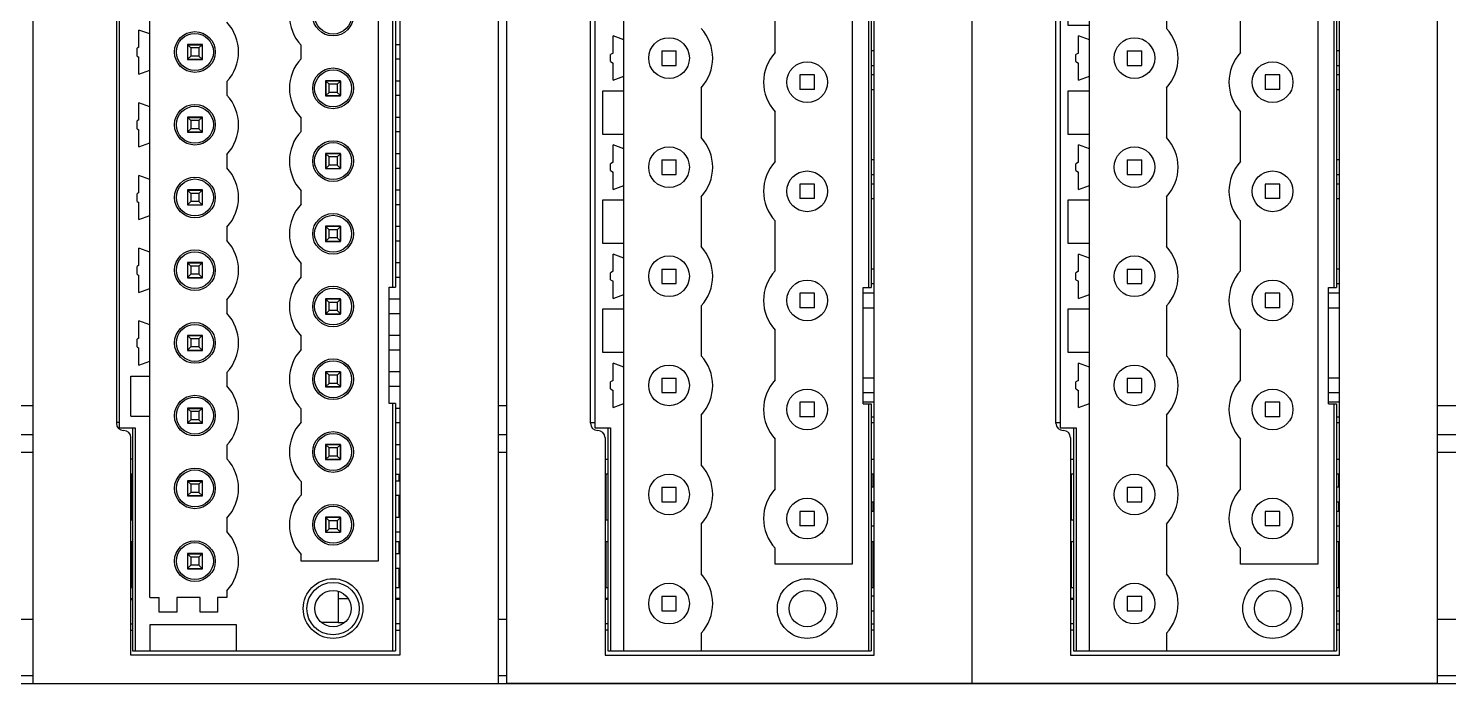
# Model space of a CAD drawing. Header units: inches. Extents: x -8 to 28.4, y -30 to 31.2.
# Drawn here: x 9.398 to 13.242, y -0.012 to 1.762 of the extents above; entities that cross this region are included whole.
import ezdxf

# ---------------------------------------------------------------- set-up
doc = ezdxf.new("R2010")
doc.units = ezdxf.units.IN
doc.header["$MEASUREMENT"] = 0
doc.set_wipeout_variables(frame=1)
doc.layers.add('PSYMS', color=7, linetype='Continuous')

# ---------------------------------------------------------------- blocks, each defined once
blk = doc.blocks.new('BMXXBP1200')
at = {"color": 7, "linetype": 'Continuous'}
for p, q in [((18.372, 0.752), (1.1949, 0.752)), ((18.678, 0.6732), (1.1161, 0.6732)), ((9.4087, 0.626), (9.7945, 0.626)), ((10.6921, 0.626), (11.078, 0.626)), ((11.9756, 0.626), (12.3614, 0.626)), ((13.2591, 0.626), (13.6449, 0.626)), ((9.8339, 0.5866), (9.8339, 0.1772)), ((10.6528, 0.1772), (10.6528, 0.5866)), ((11.1173, 0.5866), (11.1173, 0.1772)), ((11.9362, 0.1772), (11.9362, 0.5866)), ((12.4008, 0.5866), (12.4008, 0.1772)), ((13.2197, 0.1772), (13.2197, 0.5866)), ((9.8299, 0.1732), (9.3732, 0.1732)), ((11.1134, 0.1732), (10.6567, 0.1732)), ((12.3969, 0.1732), (11.9402, 0.1732)), ((13.6803, 0.1732), (13.2236, 0.1732)), ((18.722, 0.0209), (0.0394, 0.0209)), ((0.0394, 0), (9.9016, 0)), ((9.9016, 0), (18.722, 0))]:
    blk.add_line(p, q, dxfattribs=at)
for centre, radius, start, end in [((9.7945, 0.5866), 0.0394, 0, 90), ((10.6921, 0.5866), 0.0394, 90, 180), ((11.078, 0.5866), 0.0394, 0, 90), ((11.9756, 0.5866), 0.0394, 90, 180), ((12.3614, 0.5866), 0.0394, 0, 90), ((13.2591, 0.5866), 0.0394, 90, 180), ((9.8299, 0.1772), 0.00394, 270, 360), ((10.6567, 0.1772), 0.00394, 180, 270), ((11.1134, 0.1772), 0.00394, 270, 360), ((11.9402, 0.1772), 0.00394, 180, 270), ((12.3969, 0.1772), 0.00394, 270, 360), ((13.2236, 0.1772), 0.00394, 180, 270)]:
    blk.add_arc(centre, radius, start, end, dxfattribs=at)
blk = doc.blocks.new('BMXAMI0810')
blk.add_wipeout([(0, 3.937), (1.2598, 3.937), (1.2598, 0), (0, 0)])
blk.add_wipeout([(0, 3.937), (1.2598, 3.937), (1.2598, 0), (0, 0)])
blk.add_wipeout([(0, 3.937), (1.2598, 3.937), (1.2598, 0), (0, 0)])
blk.add_wipeout([(0, 3.937), (1.2598, 3.937), (1.2598, 0), (0, 0)])
at = {"color": 7, "linetype": 'Continuous'}
for p, q in [((0, 3.3199), (0, 0)), ((1.2598, 3.3199), (1.2598, 0)), ((0.9941, 3.248), (0.9941, 0.0768)), ((0.935, 3.0874), (0.935, 0.3315)), ((0.3169, 0.2331), (0.3169, 2.989)), ((0.2264, 2.3957), (0.2264, 0.7047)), ((0.2343, 2.3988), (0.2343, 0.6921)), ((0.975, 1.0728), (0.975, 2.248)), ((0.9823, 2.248), (0.9823, 1.0728)), ((0.2874, 1.7226), (0.2874, 1.7688)), ((0.3169, 1.7581), (0.2874, 1.7688)), ((0.2874, 1.7226), (0.2823, 1.7196)), ((0.2823, 1.6985), (0.2823, 1.7196)), ((0.2823, 1.6985), (0.2874, 1.6955)), ((0.2874, 1.6493), (0.2874, 1.6955)), ((0.4594, 1.7299), (0.4185, 1.7299)), ((0.4185, 1.7299), (0.4185, 1.689)), ((0.4193, 1.7291), (0.459, 1.7291)), ((0.428, 1.7205), (0.4193, 1.7291)), ((0.4193, 1.7291), (0.4193, 1.6898)), ((0.428, 1.6984), (0.4193, 1.6898)), ((0.45, 1.7205), (0.428, 1.7205)), ((0.428, 1.7205), (0.428, 1.6984)), ((0.45, 1.6984), (0.428, 1.6984)), ((0.4587, 1.7291), (0.45, 1.7205)), ((0.45, 1.7205), (0.45, 1.6984)), ((0.45, 1.6984), (0.4587, 1.6898)), ((0.4587, 1.7291), (0.4587, 1.6898)), ((0.4594, 1.689), (0.4594, 1.7299)), ((0.7264, 1.6913), (0.7264, 1.7276)), ((0.9941, 1.7291), (0.9823, 1.7291)), ((0.2874, 1.6493), (0.3169, 1.6601)), ((0.4185, 1.689), (0.4594, 1.689)), ((0.4193, 1.6898), (0.4594, 1.6898)), ((0.9941, 1.6898), (0.9823, 1.6898)), ((0.5256, 1.6291), (0.5256, 1.5929)), ((0.8335, 1.6315), (0.7925, 1.6315)), ((0.7925, 1.6315), (0.7925, 1.5906)), ((0.8335, 1.6307), (0.7933, 1.6307)), ((0.802, 1.622), (0.7933, 1.6307)), ((0.7933, 1.6307), (0.7933, 1.5913)), ((0.824, 1.622), (0.802, 1.622)), ((0.802, 1.6), (0.802, 1.622)), ((0.8327, 1.6307), (0.824, 1.622)), ((0.824, 1.622), (0.824, 1.6)), ((0.8327, 1.6307), (0.8327, 1.5913)), ((0.8335, 1.5906), (0.8335, 1.6315)), ((0.9941, 1.6307), (0.9823, 1.6307)), ((0.7925, 1.5906), (0.8335, 1.5906)), ((0.802, 1.6), (0.7933, 1.5913)), ((0.7933, 1.5913), (0.8335, 1.5913)), ((0.824, 1.6), (0.802, 1.6)), ((0.8327, 1.5913), (0.824, 1.6)), ((0.9941, 1.5913), (0.9823, 1.5913)), ((0.3169, 1.5612), (0.2874, 1.572)), ((0.2874, 1.5258), (0.2874, 1.572)), ((0.2874, 1.5258), (0.2823, 1.5227)), ((0.2823, 1.5017), (0.2823, 1.5227)), ((0.2823, 1.5017), (0.2874, 1.4986)), ((0.4594, 1.5331), (0.4185, 1.5331)), ((0.4185, 1.5331), (0.4185, 1.4921)), ((0.4193, 1.5323), (0.459, 1.5323)), ((0.428, 1.5236), (0.4193, 1.5323)), ((0.4193, 1.5323), (0.4193, 1.4929)), ((0.428, 1.5016), (0.4193, 1.4929)), ((0.45, 1.5236), (0.428, 1.5236)), ((0.428, 1.5236), (0.428, 1.5016)), ((0.45, 1.5016), (0.428, 1.5016)), ((0.4587, 1.5323), (0.45, 1.5236)), ((0.45, 1.5236), (0.45, 1.5016)), ((0.45, 1.5016), (0.4587, 1.4929)), ((0.4587, 1.5323), (0.4587, 1.4929)), ((0.4594, 1.4921), (0.4594, 1.5331)), ((0.7264, 1.4945), (0.7264, 1.5307)), ((0.9941, 1.5323), (0.9823, 1.5323)), ((0.2874, 1.4525), (0.2874, 1.4986)), ((0.2874, 1.4525), (0.3169, 1.4632)), ((0.4185, 1.4921), (0.4594, 1.4921)), ((0.4193, 1.4929), (0.4594, 1.4929)), ((0.9941, 1.4929), (0.9823, 1.4929)), ((0.5256, 1.4323), (0.5256, 1.396)), ((0.8335, 1.4346), (0.7925, 1.4346)), ((0.7925, 1.4346), (0.7925, 1.3937)), ((0.8335, 1.4339), (0.7933, 1.4339)), ((0.802, 1.4252), (0.7933, 1.4339)), ((0.7933, 1.4339), (0.7933, 1.3945)), ((0.824, 1.4252), (0.802, 1.4252)), ((0.802, 1.4031), (0.802, 1.4252)), ((0.8327, 1.4339), (0.824, 1.4252)), ((0.824, 1.4252), (0.824, 1.4031)), ((0.8327, 1.4339), (0.8327, 1.3945)), ((0.8335, 1.3937), (0.8335, 1.4346)), ((0.9941, 1.4339), (0.9823, 1.4339)), ((0.7925, 1.3937), (0.8335, 1.3937)), ((0.802, 1.4031), (0.7933, 1.3945)), ((0.7933, 1.3945), (0.8335, 1.3945)), ((0.824, 1.4031), (0.802, 1.4031)), ((0.8327, 1.3945), (0.824, 1.4031)), ((0.9941, 1.3945), (0.9823, 1.3945)), ((0.3169, 1.3644), (0.2874, 1.3751)), ((0.2874, 1.3289), (0.2874, 1.3751)), ((0.2874, 1.3289), (0.2823, 1.3259)), ((0.2823, 1.3048), (0.2823, 1.3259)), ((0.4594, 1.3362), (0.4185, 1.3362)), ((0.4185, 1.3362), (0.4185, 1.2953)), ((0.4193, 1.3354), (0.459, 1.3354)), ((0.428, 1.3268), (0.4193, 1.3354)), ((0.4193, 1.3354), (0.4193, 1.2961)), ((0.45, 1.3268), (0.428, 1.3268)), ((0.428, 1.3268), (0.428, 1.3047)), ((0.4587, 1.3354), (0.45, 1.3268)), ((0.45, 1.3268), (0.45, 1.3047)), ((0.4587, 1.3354), (0.4587, 1.2961)), ((0.4594, 1.2953), (0.4594, 1.3362)), ((0.7264, 1.2976), (0.7264, 1.3339)), ((0.9941, 1.3354), (0.9823, 1.3354)), ((0.2823, 1.3048), (0.2874, 1.3018)), ((0.2874, 1.2556), (0.2874, 1.3018)), ((0.4185, 1.2953), (0.4594, 1.2953)), ((0.428, 1.3047), (0.4193, 1.2961)), ((0.4193, 1.2961), (0.4594, 1.2961)), ((0.45, 1.3047), (0.428, 1.3047)), ((0.45, 1.3047), (0.4587, 1.2961)), ((0.9941, 1.2961), (0.9823, 1.2961)), ((0.2874, 1.2556), (0.3169, 1.2664)), ((0.5256, 1.2354), (0.5256, 1.1992)), ((0.8335, 1.2378), (0.7925, 1.2378)), ((0.7925, 1.2378), (0.7925, 1.1969)), ((0.8335, 1.237), (0.7933, 1.237)), ((0.802, 1.2283), (0.7933, 1.237)), ((0.7933, 1.237), (0.7933, 1.1976)), ((0.8327, 1.237), (0.824, 1.2283)), ((0.8327, 1.237), (0.8327, 1.1976)), ((0.8335, 1.1969), (0.8335, 1.2378)), ((0.9941, 1.237), (0.9823, 1.237)), ((0.7925, 1.1969), (0.8335, 1.1969)), ((0.802, 1.2063), (0.7933, 1.1976)), ((0.7933, 1.1976), (0.8335, 1.1976)), ((0.824, 1.2283), (0.802, 1.2283)), ((0.802, 1.2063), (0.802, 1.2283)), ((0.824, 1.2063), (0.802, 1.2063)), ((0.824, 1.2283), (0.824, 1.2063)), ((0.8327, 1.1976), (0.824, 1.2063)), ((0.9941, 1.1976), (0.9823, 1.1976)), ((0.3169, 1.1675), (0.2874, 1.1783)), ((0.2874, 1.1321), (0.2874, 1.1783)), ((0.2874, 1.1321), (0.2823, 1.129)), ((0.2823, 1.108), (0.2823, 1.129)), ((0.4594, 1.1394), (0.4185, 1.1394)), ((0.4185, 1.1394), (0.4185, 1.0984)), ((0.4193, 1.1386), (0.459, 1.1386)), ((0.428, 1.1299), (0.4193, 1.1386)), ((0.4193, 1.1386), (0.4193, 1.0992)), ((0.45, 1.1299), (0.428, 1.1299)), ((0.428, 1.1299), (0.428, 1.1079)), ((0.4587, 1.1386), (0.45, 1.1299)), ((0.45, 1.1299), (0.45, 1.1079)), ((0.4587, 1.1386), (0.4587, 1.0992)), ((0.4594, 1.0984), (0.4594, 1.1394)), ((0.7264, 1.1008), (0.7264, 1.137)), ((0.9941, 1.1386), (0.9823, 1.1386)), ((0.2823, 1.108), (0.2874, 1.1049)), ((0.2874, 1.0588), (0.2874, 1.1049)), ((0.4185, 1.0984), (0.4594, 1.0984)), ((0.428, 1.1079), (0.4193, 1.0992)), ((0.4193, 1.0992), (0.4594, 1.0992)), ((0.45, 1.1079), (0.428, 1.1079)), ((0.45, 1.1079), (0.4587, 1.0992)), ((0.9941, 1.0992), (0.9823, 1.0992)), ((0.2874, 1.0588), (0.3169, 1.0695)), ((0.5256, 1.0386), (0.5256, 1.0023)), ((0.8335, 1.0409), (0.7925, 1.0409)), ((0.7925, 1.0409), (0.7925, 1)), ((0.8335, 1.0402), (0.7933, 1.0402)), ((0.802, 1.0315), (0.7933, 1.0402)), ((0.7933, 1.0402), (0.7933, 1.0008)), ((0.8327, 1.0402), (0.824, 1.0315)), ((0.8327, 1.0402), (0.8327, 1.0008)), ((0.8335, 1), (0.8335, 1.0409)), ((0.9646, 1.0728), (0.9823, 1.0728)), ((0.9646, 0.7579), (0.9646, 1.0728)), ((0.9941, 1.0402), (0.9646, 1.0402)), ((0.7925, 1), (0.8335, 1)), ((0.802, 1.0094), (0.7933, 1.0008)), ((0.7933, 1.0008), (0.8335, 1.0008)), ((0.824, 1.0315), (0.802, 1.0315)), ((0.802, 1.0094), (0.802, 1.0315)), ((0.824, 1.0094), (0.802, 1.0094)), ((0.824, 1.0315), (0.824, 1.0094)), ((0.8327, 1.0008), (0.824, 1.0094)), ((0.9941, 1.0008), (0.9646, 1.0008)), ((0.3169, 0.9707), (0.2874, 0.9814)), ((0.2874, 0.9352), (0.2874, 0.9814)), ((0.2874, 0.9352), (0.2823, 0.9322)), ((0.2823, 0.9111), (0.2823, 0.9322)), ((0.4594, 0.9425), (0.4185, 0.9425)), ((0.4185, 0.9425), (0.4185, 0.9016)), ((0.4193, 0.9417), (0.459, 0.9417)), ((0.428, 0.9331), (0.4193, 0.9417)), ((0.4193, 0.9417), (0.4193, 0.9024)), ((0.45, 0.9331), (0.428, 0.9331)), ((0.428, 0.9331), (0.428, 0.911)), ((0.4587, 0.9417), (0.45, 0.9331)), ((0.45, 0.9331), (0.45, 0.911)), ((0.4587, 0.9417), (0.4587, 0.9024)), ((0.4594, 0.9016), (0.4594, 0.9425)), ((0.7264, 0.9039), (0.7264, 0.9402)), ((0.9941, 0.9417), (0.9646, 0.9417)), ((0.2823, 0.9111), (0.2874, 0.9081)), ((0.2874, 0.8619), (0.2874, 0.9081)), ((0.4185, 0.9016), (0.4594, 0.9016)), ((0.428, 0.911), (0.4193, 0.9024)), ((0.4193, 0.9024), (0.4594, 0.9024)), ((0.45, 0.911), (0.428, 0.911)), ((0.45, 0.911), (0.4587, 0.9024)), ((0.9941, 0.9024), (0.9646, 0.9024)), ((0.2874, 0.8619), (0.3169, 0.8726)), ((0.2657, 0.8319), (0.3169, 0.8319)), ((0.2657, 0.7236), (0.2657, 0.8319)), ((0.5256, 0.8417), (0.5256, 0.8055)), ((0.8335, 0.8441), (0.7925, 0.8441)), ((0.7925, 0.8441), (0.7925, 0.8031)), ((0.8335, 0.8433), (0.7933, 0.8433)), ((0.802, 0.8346), (0.7933, 0.8433)), ((0.7933, 0.8433), (0.7933, 0.8039)), ((0.802, 0.8126), (0.7933, 0.8039)), ((0.824, 0.8346), (0.802, 0.8346)), ((0.802, 0.8126), (0.802, 0.8346)), ((0.824, 0.8126), (0.802, 0.8126)), ((0.8327, 0.8433), (0.824, 0.8346)), ((0.824, 0.8346), (0.824, 0.8126)), ((0.8327, 0.8039), (0.824, 0.8126)), ((0.8327, 0.8433), (0.8327, 0.8039)), ((0.8335, 0.8031), (0.8335, 0.8441)), ((0.9941, 0.8433), (0.9646, 0.8433)), ((0.7925, 0.8031), (0.8335, 0.8031)), ((0.7933, 0.8039), (0.8335, 0.8039)), ((0.9941, 0.8039), (0.9646, 0.8039)), ((0.4594, 0.7457), (0.4185, 0.7457)), ((0.4185, 0.7457), (0.4185, 0.7047)), ((0.4193, 0.7449), (0.459, 0.7449)), ((0.428, 0.7362), (0.4193, 0.7449)), ((0.4193, 0.7449), (0.4193, 0.7055)), ((0.45, 0.7362), (0.428, 0.7362)), ((0.428, 0.7362), (0.428, 0.7142)), ((0.4587, 0.7449), (0.45, 0.7362)), ((0.45, 0.7362), (0.45, 0.7142)), ((0.4587, 0.7449), (0.4587, 0.7055)), ((0.4594, 0.7047), (0.4594, 0.7457)), ((0.7264, 0.7071), (0.7264, 0.7433)), ((0.9823, 0.7579), (0.9646, 0.7579)), ((0.975, 0.0882), (0.975, 0.7579)), ((0.9823, 0.7579), (0.9823, 0.0882)), ((0.9941, 0.7449), (0.9823, 0.7449)), ((0.2343, 0.7067), (0.2264, 0.7067)), ((0.2343, 0.6921), (0.277, 0.6921)), ((0.2657, 0.7236), (0.3169, 0.7236)), ((0.2697, 0.6921), (0.2697, 0.0882)), ((0.277, 0.6921), (0.277, 0.0882)), ((0.4193, 0.7067), (0.4185, 0.7067)), ((0.4185, 0.7047), (0.4594, 0.7047)), ((0.428, 0.7142), (0.4193, 0.7055)), ((0.4193, 0.7055), (0.4594, 0.7055)), ((0.45, 0.7142), (0.428, 0.7142)), ((0.45, 0.7142), (0.4587, 0.7055)), ((0.9941, 0.7055), (0.9823, 0.7055)), ((0.2657, 0.0768), (0.2657, 0.6654)), ((0.5256, 0.6449), (0.5256, 0.6086)), ((0.8335, 0.6472), (0.7925, 0.6472)), ((0.7925, 0.6472), (0.7925, 0.6063)), ((0.7925, 0.6161), (0.7933, 0.6161)), ((0.8335, 0.6465), (0.7933, 0.6465)), ((0.802, 0.6378), (0.7933, 0.6465)), ((0.7933, 0.6465), (0.7933, 0.6071)), ((0.802, 0.6157), (0.7933, 0.6071)), ((0.824, 0.6378), (0.802, 0.6378)), ((0.802, 0.6157), (0.802, 0.6378)), ((0.824, 0.6157), (0.802, 0.6157)), ((0.8327, 0.6465), (0.824, 0.6378)), ((0.824, 0.6378), (0.824, 0.6157)), ((0.8327, 0.6071), (0.824, 0.6157)), ((0.8327, 0.6465), (0.8327, 0.6071)), ((0.8335, 0.6063), (0.8335, 0.6472)), ((0.9941, 0.6465), (0.9823, 0.6465)), ((0.2697, 0.6075), (0.2657, 0.6075)), ((0.7925, 0.6083), (0.7933, 0.6083)), ((0.7925, 0.6063), (0.8335, 0.6063)), ((0.7933, 0.6071), (0.8335, 0.6071)), ((0.8268, 0.6075), (0.8268, 0.6063)), ((0.9941, 0.6071), (0.9823, 0.6071)), ((0.2697, 0.5669), (0.2657, 0.5669)), ((0.4594, 0.5488), (0.4185, 0.5488)), ((0.4185, 0.5488), (0.4185, 0.5079)), ((0.4193, 0.548), (0.459, 0.548)), ((0.428, 0.5394), (0.4193, 0.548)), ((0.4193, 0.548), (0.4193, 0.5087)), ((0.45, 0.5394), (0.428, 0.5394)), ((0.428, 0.5394), (0.428, 0.5173)), ((0.4331, 0.548), (0.4331, 0.5488)), ((0.4587, 0.548), (0.45, 0.5394)), ((0.45, 0.5394), (0.45, 0.5173)), ((0.4587, 0.548), (0.4587, 0.5087)), ((0.4594, 0.5079), (0.4594, 0.5488)), ((0.7264, 0.5465), (0.7264, 0.5102)), ((0.9823, 0.5669), (0.9941, 0.5669)), ((0.9941, 0.548), (0.9823, 0.548)), ((0.4185, 0.5079), (0.4594, 0.5079)), ((0.428, 0.5173), (0.4193, 0.5087)), ((0.4193, 0.5087), (0.4594, 0.5087)), ((0.45, 0.5173), (0.428, 0.5173)), ((0.4331, 0.5079), (0.4331, 0.5087)), ((0.45, 0.5173), (0.4587, 0.5087)), ((0.9941, 0.5087), (0.9823, 0.5087)), ((0.2657, 0.4429), (0.2697, 0.4429)), ((0.5256, 0.448), (0.5256, 0.4118)), ((0.8335, 0.4504), (0.7925, 0.4504)), ((0.7925, 0.4504), (0.7925, 0.4094)), ((0.8335, 0.4496), (0.7933, 0.4496)), ((0.802, 0.4409), (0.7933, 0.4496)), ((0.7933, 0.4496), (0.7933, 0.4102)), ((0.824, 0.4409), (0.802, 0.4409)), ((0.802, 0.4189), (0.802, 0.4409)), ((0.8327, 0.4496), (0.824, 0.4409)), ((0.824, 0.4409), (0.824, 0.4189)), ((0.8268, 0.4504), (0.8268, 0.4496)), ((0.8327, 0.4496), (0.8327, 0.4102)), ((0.8335, 0.4094), (0.8335, 0.4504)), ((0.9941, 0.4496), (0.9823, 0.4496)), ((0.7925, 0.4094), (0.8335, 0.4094)), ((0.802, 0.4189), (0.7933, 0.4102)), ((0.7933, 0.4102), (0.8335, 0.4102)), ((0.824, 0.4189), (0.802, 0.4189)), ((0.8327, 0.4102), (0.824, 0.4189)), ((0.8268, 0.4102), (0.8268, 0.4094)), ((0.9941, 0.4102), (0.9823, 0.4102)), ((0.2697, 0.3839), (0.2657, 0.3839)), ((0.4594, 0.352), (0.4185, 0.352)), ((0.4185, 0.352), (0.4185, 0.311)), ((0.4193, 0.3512), (0.459, 0.3512)), ((0.428, 0.3425), (0.4193, 0.3512)), ((0.4193, 0.3512), (0.4193, 0.3118)), ((0.4331, 0.3512), (0.4331, 0.352)), ((0.4587, 0.3512), (0.45, 0.3425)), ((0.4587, 0.3512), (0.4587, 0.3118)), ((0.4594, 0.311), (0.4594, 0.352)), ((0.7264, 0.3315), (0.7264, 0.3496)), ((0.9941, 0.3839), (0.9823, 0.3839)), ((0.9941, 0.3512), (0.9823, 0.3512)), ((0.4185, 0.311), (0.4594, 0.311)), ((0.428, 0.3205), (0.4193, 0.3118)), ((0.4193, 0.3118), (0.4594, 0.3118)), ((0.45, 0.3425), (0.428, 0.3425)), ((0.428, 0.3425), (0.428, 0.3205)), ((0.45, 0.3205), (0.428, 0.3205)), ((0.4331, 0.311), (0.4331, 0.3118)), ((0.45, 0.3425), (0.45, 0.3205)), ((0.45, 0.3205), (0.4587, 0.3118)), ((0.935, 0.3315), (0.7264, 0.3315)), ((0.9941, 0.3118), (0.9823, 0.3118)), ((0.2657, 0.2598), (0.2697, 0.2598)), ((0.3169, 0.2331), (0.3425, 0.2331)), ((0.3425, 0.1937), (0.3425, 0.2331)), ((0.4528, 0.2331), (0.3898, 0.2331)), ((0.3898, 0.2331), (0.3898, 0.1937)), ((0.4528, 0.1937), (0.4528, 0.2331)), ((0.5256, 0.2331), (0.5, 0.2331)), ((0.5, 0.2331), (0.5, 0.1937)), ((0.5256, 0.2512), (0.5256, 0.2331)), ((0.8268, 0.2503), (0.8268, 0.1651)), ((0.9823, 0.2598), (0.9941, 0.2598)), ((0.2657, 0.2303), (0.2697, 0.2303)), ((0.2657, 0.2278), (0.2697, 0.2278)), ((0.3898, 0.1937), (0.3425, 0.1937)), ((0.5, 0.1937), (0.4528, 0.1937)), ((0.8544, 0.2295), (0.8268, 0.2295)), ((0.9941, 0.2303), (0.9823, 0.2303)), ((0.9941, 0.2278), (0.9823, 0.2278)), ((0.2657, 0.1619), (0.2697, 0.1619)), ((0.5512, 0.1591), (0.3169, 0.1591)), ((0.3169, 0.1591), (0.3169, 0.0882)), ((0.5512, 0.0882), (0.5512, 0.1591)), ((0.8268, 0.1654), (0.7816, 0.1654)), ((0.8268, 0.1651), (0.844, 0.1651)), ((0.9941, 0.1619), (0.9823, 0.1619)), ((0.2657, 0.1444), (0.2697, 0.1444)), ((0.9823, 0.1444), (0.9941, 0.1444)), ((0.2697, 0.0882), (0.9823, 0.0882)), ((0.9941, 0.0768), (0.2657, 0.0768)), ((0, 0), (1.2598, 0))]:
    blk.add_line(p, q, dxfattribs=at)
at = {"color": 9, "linetype": 'Continuous'}
for p, q in [((0.2689, 0.4429), (0.2689, 0.5669)), ((0.991, 0.5669), (0.991, 0.548)), ((0.991, 0.5087), (0.991, 0.4496)), ((0.2689, 0.2598), (0.2689, 0.3839)), ((0.991, 0.3839), (0.991, 0.3512)), ((0.991, 0.3118), (0.991, 0.2598))]:
    blk.add_line(p, q, dxfattribs=at)
at = {"color": 7, "linetype": 'Continuous'}
for centre, radius in [((0.813, 1.8079), 0.0551), ((0.813, 1.8079), 0.05), ((0.439, 1.7094), 0.0551), ((0.439, 1.7094), 0.05), ((0.813, 1.611), 0.0551), ((0.813, 1.611), 0.05), ((0.439, 1.5126), 0.0551), ((0.439, 1.5126), 0.05), ((0.813, 1.4142), 0.0551), ((0.813, 1.4142), 0.05), ((0.439, 1.3157), 0.0551), ((0.439, 1.3157), 0.05), ((0.813, 1.2173), 0.0551), ((0.813, 1.2173), 0.05), ((0.439, 1.1189), 0.0551), ((0.439, 1.1189), 0.05), ((0.813, 1.0205), 0.0551), ((0.813, 1.0205), 0.05), ((0.439, 0.922), 0.0551), ((0.439, 0.922), 0.05), ((0.813, 0.8236), 0.0551), ((0.813, 0.8236), 0.05), ((0.439, 0.7252), 0.0551), ((0.439, 0.7252), 0.05), ((0.813, 0.6268), 0.0551), ((0.813, 0.6268), 0.05), ((0.439, 0.5283), 0.0551), ((0.439, 0.5283), 0.05), ((0.813, 0.4299), 0.0551), ((0.813, 0.4299), 0.05), ((0.439, 0.3315), 0.0551), ((0.439, 0.3315), 0.05), ((0.813, 0.2031), 0.0807), ((0.813, 0.2028), 0.0709), ((0.813, 0.2031), 0.0492)]:
    blk.add_circle(centre, radius, dxfattribs=at)
for centre, radius, start, end in [((0.813, 1.8079), 0.1181, 137.1666, 222.8334), ((0.439, 1.7094), 0.1181, 317.1666, 42.8334), ((0.813, 1.611), 0.1181, 137.1666, 222.8334), ((0.439, 1.5126), 0.1181, 317.1666, 42.8334), ((0.813, 1.4142), 0.1181, 137.1666, 222.8334), ((0.439, 1.3157), 0.1181, 317.1666, 42.8334), ((0.813, 1.2173), 0.1181, 137.1666, 222.8334), ((0.439, 1.1189), 0.1181, 317.1666, 42.8334), ((0.813, 1.0205), 0.1181, 137.1666, 222.8334), ((0.439, 0.922), 0.1181, 317.1666, 42.8334), ((0.813, 0.8236), 0.1181, 137.1666, 222.8334), ((0.439, 0.7252), 0.1181, 317.1666, 42.8334), ((0.2461, 0.7047), 0.0197, 180, 270), ((0.813, 0.6268), 0.1181, 137.1666, 222.8334), ((0.2461, 0.6654), 0.0197, 0, 90), ((0.439, 0.5283), 0.1181, 317.1666, 42.8334), ((0.813, 0.4299), 0.1181, 137.1666, 222.8334), ((0.439, 0.3315), 0.1181, 317.1666, 42.8334)]:
    blk.add_arc(centre, radius, start, end, dxfattribs=at)
blk = doc.blocks.new('BMXAMO0410')
blk.add_wipeout([(0, 3.937), (1.2598, 3.937), (1.2598, 0), (0, 0)])
at = {"color": 7, "linetype": 'Continuous'}
for p, q in [((0, 0), (0, 3.3199)), ((1.2598, 0), (1.2598, 3.3199)), ((0.9941, 0.0768), (0.9941, 3.248)), ((0.3169, 0.0882), (0.3169, 2.9972)), ((0.935, 2.6413), (0.935, 0.3232)), ((0.2264, 0.7047), (0.2264, 2.3957)), ((0.2382, 2.3986), (0.2382, 0.6919)), ((0.9789, 2.248), (0.9789, 1.0724)), ((0.9862, 2.248), (0.9862, 1.0724)), ((0.7264, 1.7079), (0.7264, 1.8425)), ((0.2874, 1.7065), (0.2874, 1.753)), ((0.3169, 1.7422), (0.2874, 1.753)), ((0.2874, 1.7065), (0.2803, 1.7022)), ((0.2803, 1.6837), (0.2803, 1.7022)), ((0.4193, 1.7126), (0.4587, 1.7126)), ((0.4193, 1.7126), (0.4193, 1.6732)), ((0.4587, 1.6732), (0.4587, 1.7126)), ((0.9941, 1.7126), (0.9862, 1.7126)), ((0.2803, 1.6837), (0.2874, 1.6793)), ((0.2874, 1.6329), (0.2874, 1.6793)), ((0.4193, 1.6732), (0.4587, 1.6732)), ((0.9862, 1.6732), (0.9941, 1.6732)), ((0.2874, 1.6329), (0.3169, 1.6436)), ((0.8327, 1.6472), (0.7933, 1.6472)), ((0.7933, 1.6472), (0.7933, 1.6079)), ((0.8327, 1.6079), (0.8327, 1.6472)), ((0.9941, 1.6472), (0.9862, 1.6472)), ((0.2598, 1.6043), (0.3169, 1.6043)), ((0.2598, 1.4862), (0.2598, 1.6043)), ((0.5256, 1.6126), (0.5256, 1.4779)), ((0.8327, 1.6079), (0.7933, 1.6079)), ((0.9862, 1.6079), (0.9941, 1.6079)), ((0.7264, 1.4126), (0.7264, 1.5473)), ((0.3169, 1.4862), (0.2598, 1.4862)), ((0.3169, 1.4469), (0.2874, 1.4577)), ((0.2874, 1.4112), (0.2874, 1.4577)), ((0.2874, 1.4112), (0.2803, 1.4069)), ((0.2803, 1.3884), (0.2803, 1.4069)), ((0.2803, 1.3884), (0.2874, 1.3841)), ((0.2874, 1.3376), (0.2874, 1.3841)), ((0.4193, 1.4173), (0.4587, 1.4173)), ((0.4193, 1.4173), (0.4193, 1.378)), ((0.4587, 1.378), (0.4587, 1.4173)), ((0.9941, 1.4173), (0.9862, 1.4173)), ((0.2874, 1.3376), (0.3169, 1.3483)), ((0.4193, 1.378), (0.4587, 1.378)), ((0.8327, 1.352), (0.7933, 1.352)), ((0.7933, 1.352), (0.7933, 1.3126)), ((0.8327, 1.3126), (0.8327, 1.352)), ((0.9862, 1.378), (0.9941, 1.378)), ((0.9941, 1.352), (0.9862, 1.352)), ((0.2598, 1.3091), (0.3169, 1.3091)), ((0.2598, 1.1909), (0.2598, 1.3091)), ((0.5256, 1.3173), (0.5256, 1.1827)), ((0.8327, 1.3126), (0.7933, 1.3126)), ((0.9862, 1.3126), (0.9941, 1.3126)), ((0.7264, 1.1173), (0.7264, 1.252)), ((0.3169, 1.1909), (0.2598, 1.1909)), ((0.3169, 1.1517), (0.2874, 1.1624)), ((0.2874, 1.1159), (0.2874, 1.1624)), ((0.2874, 1.1159), (0.2803, 1.1116)), ((0.4193, 1.122), (0.4587, 1.122)), ((0.4193, 1.122), (0.4193, 1.0827)), ((0.4587, 1.0827), (0.4587, 1.122)), ((0.9941, 1.122), (0.9862, 1.122)), ((0.2803, 1.0931), (0.2803, 1.1116)), ((0.2803, 1.0931), (0.2874, 1.0888)), ((0.2874, 1.0423), (0.2874, 1.0888)), ((0.4193, 1.0827), (0.4587, 1.0827)), ((0.9862, 1.0827), (0.9941, 1.0827)), ((0.2874, 1.0423), (0.3169, 1.0531)), ((0.8327, 1.0567), (0.7933, 1.0567)), ((0.7933, 1.0567), (0.7933, 1.0173)), ((0.8327, 1.0173), (0.8327, 1.0567)), ((0.9646, 1.0724), (0.9862, 1.0724)), ((0.9646, 0.7575), (0.9646, 1.0724)), ((0.9941, 1.0567), (0.9646, 1.0567)), ((0.2598, 1.0138), (0.3169, 1.0138)), ((0.2598, 0.8957), (0.2598, 1.0138)), ((0.5256, 1.0221), (0.5256, 0.8874)), ((0.8327, 1.0173), (0.7933, 1.0173)), ((0.9646, 1.0173), (0.9941, 1.0173)), ((0.7264, 0.822), (0.7264, 0.9567)), ((0.3169, 0.8957), (0.2598, 0.8957)), ((0.3169, 0.8564), (0.2874, 0.8671)), ((0.2874, 0.8207), (0.2874, 0.8671)), ((0.2874, 0.8207), (0.2803, 0.8163)), ((0.2803, 0.7978), (0.2803, 0.8163)), ((0.4193, 0.8268), (0.4587, 0.8268)), ((0.4193, 0.8268), (0.4193, 0.7874)), ((0.4587, 0.7874), (0.4587, 0.8268)), ((0.9941, 0.8268), (0.9646, 0.8268)), ((0.2803, 0.7978), (0.2874, 0.7935)), ((0.2874, 0.747), (0.2874, 0.7935)), ((0.4193, 0.7874), (0.4587, 0.7874)), ((0.9646, 0.7874), (0.9941, 0.7874)), ((0.2874, 0.747), (0.3169, 0.7578)), ((0.8327, 0.7614), (0.7933, 0.7614)), ((0.7933, 0.7614), (0.7933, 0.722)), ((0.8327, 0.722), (0.8327, 0.7614)), ((0.9941, 0.7614), (0.9646, 0.7614)), ((0.9646, 0.7575), (0.9862, 0.7575)), ((0.9789, 0.7575), (0.9789, 0.0882)), ((0.9862, 0.7575), (0.9862, 0.0882)), ((0.2264, 0.7067), (0.2382, 0.7067)), ((0.5256, 0.7268), (0.5256, 0.5921)), ((0.8327, 0.722), (0.7933, 0.722)), ((0.9862, 0.722), (0.9941, 0.722)), ((0.9862, 0.7067), (0.9941, 0.7067)), ((0.2382, 0.6919), (0.2809, 0.6919)), ((0.2657, 0.6654), (0.2657, 0.0768)), ((0.2736, 0.6919), (0.2736, 0.0882)), ((0.2809, 0.6919), (0.2809, 0.0882)), ((0.7264, 0.5268), (0.7264, 0.6614)), ((0.2657, 0.6075), (0.2736, 0.6075)), ((0.9862, 0.6075), (0.9941, 0.6075)), ((0.2736, 0.5669), (0.2657, 0.5669)), ((0.9941, 0.5669), (0.9862, 0.5669)), ((0.4193, 0.5315), (0.4587, 0.5315)), ((0.4193, 0.5315), (0.4193, 0.4921)), ((0.4587, 0.4921), (0.4587, 0.5315)), ((0.9941, 0.5315), (0.9862, 0.5315)), ((0.4193, 0.4921), (0.4587, 0.4921)), ((0.8327, 0.4661), (0.7933, 0.4661)), ((0.7933, 0.4661), (0.7933, 0.4268)), ((0.8327, 0.4268), (0.8327, 0.4661)), ((0.9862, 0.4921), (0.9941, 0.4921)), ((0.9941, 0.4661), (0.9862, 0.4661)), ((0.2657, 0.4429), (0.2736, 0.4429)), ((0.5256, 0.4315), (0.5256, 0.2968)), ((0.8327, 0.4268), (0.7933, 0.4268)), ((0.9862, 0.4268), (0.9941, 0.4268)), ((0.2736, 0.3839), (0.2657, 0.3839)), ((0.7264, 0.3232), (0.7264, 0.3662)), ((0.9941, 0.3839), (0.9862, 0.3839)), ((0.935, 0.3232), (0.7264, 0.3232)), ((0.2657, 0.2598), (0.2736, 0.2598)), ((0.4193, 0.2362), (0.4587, 0.2362)), ((0.4193, 0.2362), (0.4193, 0.1969)), ((0.4587, 0.1969), (0.4587, 0.2362)), ((0.9862, 0.2598), (0.9941, 0.2598)), ((0.9941, 0.2362), (0.9862, 0.2362)), ((0.2736, 0.2303), (0.2657, 0.2303)), ((0.2736, 0.2278), (0.2657, 0.2278)), ((0.4193, 0.1969), (0.4587, 0.1969)), ((0.9862, 0.1969), (0.9941, 0.1969)), ((0.2736, 0.1619), (0.2657, 0.1619)), ((0.9862, 0.1619), (0.9941, 0.1619)), ((0.2736, 0.1444), (0.2657, 0.1444)), ((0.5256, 0.1362), (0.5256, 0.0882)), ((0.9941, 0.1444), (0.9862, 0.1444)), ((0.2736, 0.0882), (0.9862, 0.0882)), ((0.2657, 0.0768), (0.9941, 0.0768)), ((1.2598, 0), (0, 0))]:
    blk.add_line(p, q, dxfattribs=at)
at = {"color": 9, "linetype": 'Continuous'}
for p, q in [((0.2689, 0.4429), (0.2689, 0.5669)), ((0.991, 0.5669), (0.991, 0.5315)), ((0.991, 0.4921), (0.991, 0.4661)), ((0.2689, 0.2598), (0.2689, 0.3839)), ((0.991, 0.3839), (0.991, 0.2598))]:
    blk.add_line(p, q, dxfattribs=at)
at = {"color": 7, "linetype": 'Continuous'}
for centre, radius in [((0.439, 1.6929), 0.0551), ((0.813, 1.6276), 0.0551), ((0.439, 1.3976), 0.0551), ((0.813, 1.3323), 0.0551), ((0.439, 1.1024), 0.0551), ((0.813, 1.037), 0.0551), ((0.439, 0.8071), 0.0551), ((0.813, 0.7417), 0.0551), ((0.439, 0.5118), 0.0551), ((0.813, 0.4465), 0.0551), ((0.439, 0.2165), 0.0551), ((0.813, 0.2031), 0.0807), ((0.813, 0.2031), 0.0492)]:
    blk.add_circle(centre, radius, dxfattribs=at)
for centre, radius, start, end in [((0.439, 1.6929), 0.1181, 317.1666, 42.8334), ((0.813, 1.6276), 0.1181, 137.1666, 222.8334), ((0.439, 1.3976), 0.1181, 317.1666, 42.8334), ((0.813, 1.3323), 0.1181, 137.1666, 222.8334), ((0.439, 1.1024), 0.1181, 317.1666, 42.8334), ((0.813, 1.037), 0.1181, 137.1666, 222.8334), ((0.439, 0.8071), 0.1181, 317.1666, 42.8334), ((0.813, 0.7417), 0.1181, 137.1666, 222.8334), ((0.2461, 0.7047), 0.0197, 180, 270), ((0.2461, 0.6654), 0.0197, 0, 90), ((0.439, 0.5118), 0.1181, 317.1666, 42.8334), ((0.813, 0.4465), 0.1181, 137.1666, 222.8334), ((0.439, 0.2165), 0.1181, 317.1666, 42.8334)]:
    blk.add_arc(centre, radius, start, end, dxfattribs=at)
blk = doc.blocks.new('BMXDAI1604')
at = {"color": 7, "linetype": 'Continuous'}
for p, q in [((0.4724, 4.0787), (0.5512, 4.0787)), ((0.5512, 4.0787), (0.5512, 4.0638)), ((0.7087, 4.0638), (0.7087, 4.0787)), ((0.7087, 4.0787), (0.7874, 4.0787)), ((0.5512, 4.0638), (0.5646, 4.02)), ((0.6953, 4.02), (0.7087, 4.0638))]:
    blk.add_line(p, q, dxfattribs=at)
blk.add_wipeout([(0, 3.937), (1.2598, 3.937), (1.2598, 0), (0, 0)])
for p, q in [((0.4724, 4.0787), (0.227, 3.937)), ((0.4712, 3.937), (0.4724, 4.0787)), ((0.7874, 4.0787), (0.7886, 3.937)), ((1.0329, 3.937), (0.7874, 4.0787)), ((0.6063, 3.937), (0.6063, 4.0335)), ((0.6535, 4.0335), (0.6535, 3.937)), ((0, 3.937), (0, 3.3204)), ((0.5925, 3.937), (0, 3.937)), ((0.0118, 3.9252), (0.0118, 3.3261)), ((0.0118, 3.9252), (0.5748, 3.9252)), ((0.5748, 3.8209), (0.5748, 3.9252)), ((0.5925, 3.8692), (0.5925, 3.937)), ((0.5931, 3.937), (0.594, 3.8361)), ((1.2598, 3.937), (0.5931, 3.937)), ((1.2598, 3.3204), (1.2598, 3.937)), ((0, 3.8692), (0.0118, 3.8692)), ((0.5748, 3.8783), (0.5925, 3.8783)), ((0.5927, 3.8527), (0.5925, 3.8692)), ((0.5927, 3.8527), (0.5927, 3.8348)), ((0, 3.815), (0.0118, 3.815)), ((0.0118, 3.8209), (1.248, 3.8209)), ((0.5748, 3.8374), (0.5927, 3.8374)), ((0.594, 3.8361), (0.5927, 3.8348)), ((0.5927, 3.8348), (1.2185, 3.8348)), ((0.594, 3.8361), (1.2598, 3.8361)), ((1.1685, 3.8348), (1.1685, 3.8209)), ((1.187, 3.8348), (1.187, 3.8209)), ((1.2185, 3.8349), (1.2185, 3.8209)), ((1.2185, 3.8349), (1.2598, 3.8349)), ((1.248, 3.3261), (1.248, 3.8209)), ((1.248, 3.815), (1.2598, 3.815)), ((0, 0), (0, 3.3199)), ((0.0413, 3.3172), (0.0413, 3.3242)), ((0.0728, 3.3153), (0.0728, 3.3222)), ((0.0864, 3.3144), (0.0864, 3.3213)), ((0.1134, 3.3138), (0.1134, 3.3195)), ((0.2021, 3.3138), (0.1134, 3.3138)), ((0.3661, 3.2998), (0.3661, 3.3067)), ((0.3666, 3.2993), (0.3666, 3.3067)), ((0.8932, 3.3067), (0.8932, 3.2993)), ((0.8937, 3.3067), (0.8937, 3.2998)), ((0.9646, 3.3023), (0.9646, 3.309)), ((1.1651, 3.3138), (1.0577, 3.3138)), ((1.1685, 3.321), (1.1685, 3.314)), ((1.1735, 3.3144), (1.1735, 3.3213)), ((1.187, 3.3153), (1.187, 3.3222)), ((1.2185, 3.3242), (1.2185, 3.3178)), ((1.2598, 0), (1.2598, 3.3199)), ((0.2261, 3.3056), (0.226, 3.3058)), ((0.2361, 3.3051), (0.3661, 3.3051)), ((0.2972, 3.3023), (0.2972, 3.3051)), ((0.3055, 3.3021), (0.3054, 3.3019)), ((0.3661, 3.2998), (0.3666, 3.2993)), ((0.405, 3.3054), (0.405, 3.2981)), ((0.4055, 3.2985), (0.405, 3.2981)), ((0.4055, 3.3054), (0.4055, 3.2985)), ((0.6693, 3.2956), (0.6693, 3.3022)), ((0.748, 3.2965), (0.748, 3.3022)), ((0.8543, 3.2985), (0.8543, 3.3054)), ((0.8543, 3.2985), (0.8548, 3.2981)), ((0.8548, 3.2981), (0.8548, 3.3054)), ((0.8937, 3.2998), (0.8932, 3.2993)), ((0.9545, 3.3019), (0.9543, 3.3021)), ((0.9646, 3.3051), (1.0201, 3.3051)), ((0.9685, 3.3051), (0.9685, 3.3025)), ((1.0142, 3.3048), (1.014, 3.3046)), ((0.2657, 3.248), (0.2657, 2.435)), ((0.9941, 3.248), (0.2657, 3.248)), ((0.2736, 3.2323), (0.2736, 2.3986)), ((0.2736, 3.2323), (0.9862, 3.2323)), ((0.2809, 3.2323), (0.2809, 2.3986)), ((0.2972, 3.2323), (0.2972, 3.248)), ((0.6693, 3.2323), (0.6693, 3.248)), ((0.7264, 3.1842), (0.7264, 3.2323)), ((0.748, 3.2323), (0.748, 3.248)), ((0.935, 3.2323), (0.935, 2.6807)), ((0.9646, 3.2323), (0.9646, 3.248)), ((0.9685, 3.248), (0.9685, 3.2323)), ((0.9789, 3.2323), (0.9789, 2.563)), ((0.9862, 3.2323), (0.9862, 2.563)), ((0.9941, 0.0768), (0.9941, 3.248)), ((0.7933, 3.1236), (0.7933, 3.0843)), ((0.8327, 3.1236), (0.7933, 3.1236)), ((0.8327, 3.0843), (0.8327, 3.1236)), ((0.9941, 3.1236), (0.9862, 3.1236)), ((0.8327, 3.0843), (0.7933, 3.0843)), ((0.9862, 3.0843), (0.9941, 3.0843)), ((0.9941, 3.0665), (0.9862, 3.0665)), ((0.9941, 3.0469), (0.9862, 3.0469)), ((0.7264, 2.889), (0.7264, 3.0236)), ((0.3169, 0.0882), (0.3169, 2.9972)), ((0.3169, 2.9972), (0.5256, 2.9972)), ((0.5256, 2.9972), (0.5256, 2.9543)), ((0.4193, 2.8937), (0.4193, 2.8543)), ((0.4193, 2.8937), (0.4587, 2.8937)), ((0.4587, 2.8543), (0.4587, 2.8937)), ((0.9941, 2.8937), (0.9862, 2.8937)), ((0.4193, 2.8543), (0.4587, 2.8543)), ((0.9862, 2.8543), (0.9941, 2.8543)), ((0.7933, 2.8283), (0.7933, 2.789)), ((0.8327, 2.8283), (0.7933, 2.8283)), ((0.8327, 2.789), (0.8327, 2.8283)), ((0.9941, 2.8283), (0.9862, 2.8283)), ((0.5256, 2.7937), (0.5256, 2.659)), ((0.8327, 2.789), (0.7933, 2.789)), ((0.9862, 2.789), (0.9941, 2.789)), ((0.7264, 2.6807), (0.7264, 2.7284)), ((0.7264, 2.6807), (0.935, 2.6807)), ((0.2736, 2.6398), (0.2657, 2.6398)), ((0.7264, 2.5937), (0.7264, 2.6413)), ((0.935, 2.6413), (0.7264, 2.6413)), ((0.935, 2.6413), (0.935, 0.3232)), ((0.4193, 2.5984), (0.4193, 2.5591)), ((0.4193, 2.5984), (0.4587, 2.5984)), ((0.4587, 2.5591), (0.4587, 2.5984)), ((0.9941, 2.5984), (0.9862, 2.5984)), ((0.2657, 2.5531), (0.2736, 2.5531)), ((0.4193, 2.5591), (0.4587, 2.5591)), ((0.9646, 2.248), (0.9646, 2.563)), ((0.9646, 2.563), (0.9862, 2.563)), ((0.9646, 2.5591), (0.9941, 2.5591)), ((0.9685, 2.5591), (0.9685, 2.5331)), ((0.7933, 2.5331), (0.7933, 2.4937)), ((0.8327, 2.5331), (0.7933, 2.5331)), ((0.8327, 2.4937), (0.8327, 2.5331)), ((0.9941, 2.5331), (0.9646, 2.5331)), ((0.5256, 2.4984), (0.5256, 2.3638)), ((0.8327, 2.4937), (0.7933, 2.4937)), ((0.9646, 2.4937), (0.9941, 2.4937)), ((0.9685, 2.4937), (0.9685, 2.3031)), ((0.7264, 2.2984), (0.7264, 2.4331)), ((0.2264, 0.7047), (0.2264, 2.3957)), ((0.2281, 2.4035), (0.2461, 2.4035)), ((0.2382, 2.3986), (0.2382, 0.6919)), ((0.2382, 2.3986), (0.2809, 2.3986)), ((0.2461, 2.4035), (0.2461, 2.4154)), ((0.9941, 2.4035), (0.9685, 2.4035)), ((0.2874, 2.297), (0.2874, 2.3435)), ((0.3169, 2.3328), (0.2874, 2.3435)), ((0.9685, 2.3169), (0.9941, 2.3169)), ((0.2874, 2.297), (0.2803, 2.2927)), ((0.2803, 2.2742), (0.2803, 2.2927)), ((0.2803, 2.2742), (0.2874, 2.2699)), ((0.2874, 2.2234), (0.2874, 2.2699)), ((0.4193, 2.3031), (0.4193, 2.2638)), ((0.4193, 2.3031), (0.4587, 2.3031)), ((0.4587, 2.2638), (0.4587, 2.3031)), ((0.9941, 2.3031), (0.9646, 2.3031)), ((0.2874, 2.2234), (0.3169, 2.2342)), ((0.4193, 2.2638), (0.4587, 2.2638)), ((0.7933, 2.2378), (0.7933, 2.1984)), ((0.8327, 2.2378), (0.7933, 2.2378)), ((0.8327, 2.1984), (0.8327, 2.2378)), ((0.9646, 2.2638), (0.9941, 2.2638)), ((0.9646, 2.248), (0.9862, 2.248)), ((0.9685, 2.2638), (0.9685, 2.248)), ((0.9789, 2.248), (0.9789, 1.0724)), ((0.9862, 2.248), (0.9862, 1.0724)), ((0.9941, 2.2378), (0.9862, 2.2378)), ((0.2598, 2.0768), (0.2598, 2.1949)), ((0.2598, 2.1949), (0.3169, 2.1949)), ((0.5256, 2.2032), (0.5256, 2.0685)), ((0.8327, 2.1984), (0.7933, 2.1984)), ((0.9862, 2.1984), (0.9941, 2.1984)), ((0.9941, 2.1969), (0.9862, 2.1969)), ((0.9941, 2.1665), (0.9862, 2.1665)), ((0.7264, 2.0031), (0.7264, 2.1378)), ((0.9941, 2.1469), (0.9862, 2.1469)), ((0.3169, 2.0768), (0.2598, 2.0768)), ((0.2874, 2.0018), (0.2874, 2.0482)), ((0.3169, 2.0375), (0.2874, 2.0482)), ((0.2874, 2.0018), (0.2803, 1.9974)), ((0.4193, 2.0079), (0.4193, 1.9685)), ((0.4193, 2.0079), (0.4587, 2.0079)), ((0.4587, 1.9685), (0.4587, 2.0079)), ((0.9941, 2.0079), (0.9862, 2.0079)), ((0.2803, 1.9789), (0.2803, 1.9974)), ((0.2803, 1.9789), (0.2874, 1.9746)), ((0.2874, 1.9281), (0.2874, 1.9746)), ((0.4193, 1.9685), (0.4587, 1.9685)), ((0.9862, 1.9685), (0.9941, 1.9685)), ((0.2874, 1.9281), (0.3169, 1.9389)), ((0.8327, 1.9425), (0.7933, 1.9425)), ((0.7933, 1.9425), (0.7933, 1.9031)), ((0.8327, 1.9031), (0.8327, 1.9425)), ((0.9941, 1.9425), (0.9862, 1.9425)), ((0.2264, 1.8974), (0.2382, 1.8974)), ((0.2598, 1.7815), (0.2598, 1.8996)), ((0.2598, 1.8996), (0.3169, 1.8996)), ((0.5256, 1.9079), (0.5256, 1.7732)), ((0.8327, 1.9031), (0.7933, 1.9031)), ((0.9862, 1.9031), (0.9941, 1.9031)), ((0.9862, 1.8974), (0.9941, 1.8974)), ((0.7264, 1.7079), (0.7264, 1.8425)), ((0.2264, 1.7992), (0.2382, 1.7992)), ((0.3169, 1.7815), (0.2598, 1.7815)), ((0.9862, 1.7992), (0.9941, 1.7992)), ((0.2874, 1.7065), (0.2874, 1.753)), ((0.3169, 1.7422), (0.2874, 1.753)), ((0.2874, 1.7065), (0.2803, 1.7022)), ((0.2803, 1.6837), (0.2803, 1.7022)), ((0.4193, 1.7126), (0.4587, 1.7126)), ((0.4193, 1.7126), (0.4193, 1.6732)), ((0.4587, 1.6732), (0.4587, 1.7126)), ((0.9941, 1.7126), (0.9862, 1.7126)), ((0.2803, 1.6837), (0.2874, 1.6793)), ((0.2874, 1.6329), (0.2874, 1.6793)), ((0.4193, 1.6732), (0.4587, 1.6732)), ((0.9862, 1.6732), (0.9941, 1.6732)), ((0.2874, 1.6329), (0.3169, 1.6436)), ((0.8327, 1.6472), (0.7933, 1.6472)), ((0.7933, 1.6472), (0.7933, 1.6079)), ((0.8327, 1.6079), (0.8327, 1.6472)), ((0.9941, 1.6472), (0.9862, 1.6472)), ((0.2598, 1.6043), (0.3169, 1.6043)), ((0.2598, 1.4862), (0.2598, 1.6043)), ((0.5256, 1.6126), (0.5256, 1.4779)), ((0.8327, 1.6079), (0.7933, 1.6079)), ((0.9862, 1.6079), (0.9941, 1.6079)), ((0.7264, 1.4126), (0.7264, 1.5473)), ((0.3169, 1.4862), (0.2598, 1.4862)), ((0.3169, 1.4469), (0.2874, 1.4577)), ((0.2874, 1.4112), (0.2874, 1.4577)), ((0.2874, 1.4112), (0.2803, 1.4069)), ((0.2803, 1.3884), (0.2803, 1.4069)), ((0.2803, 1.3884), (0.2874, 1.3841)), ((0.2874, 1.3376), (0.2874, 1.3841)), ((0.4193, 1.4173), (0.4587, 1.4173)), ((0.4193, 1.4173), (0.4193, 1.378)), ((0.4587, 1.378), (0.4587, 1.4173)), ((0.9941, 1.4173), (0.9862, 1.4173)), ((0.2874, 1.3376), (0.3169, 1.3483)), ((0.4193, 1.378), (0.4587, 1.378)), ((0.8327, 1.352), (0.7933, 1.352)), ((0.7933, 1.352), (0.7933, 1.3126)), ((0.8327, 1.3126), (0.8327, 1.352)), ((0.9862, 1.378), (0.9941, 1.378)), ((0.9941, 1.352), (0.9862, 1.352)), ((0.2598, 1.3091), (0.3169, 1.3091)), ((0.2598, 1.1909), (0.2598, 1.3091)), ((0.5256, 1.3173), (0.5256, 1.1827)), ((0.8327, 1.3126), (0.7933, 1.3126)), ((0.9862, 1.3126), (0.9941, 1.3126)), ((0.7264, 1.1173), (0.7264, 1.252)), ((0.3169, 1.1909), (0.2598, 1.1909)), ((0.3169, 1.1517), (0.2874, 1.1624)), ((0.2874, 1.1159), (0.2874, 1.1624)), ((0.2874, 1.1159), (0.2803, 1.1116)), ((0.4193, 1.122), (0.4587, 1.122)), ((0.4193, 1.122), (0.4193, 1.0827)), ((0.4587, 1.0827), (0.4587, 1.122)), ((0.9941, 1.122), (0.9862, 1.122)), ((0.2803, 1.0931), (0.2803, 1.1116)), ((0.2803, 1.0931), (0.2874, 1.0888)), ((0.2874, 1.0423), (0.2874, 1.0888)), ((0.4193, 1.0827), (0.4587, 1.0827)), ((0.9862, 1.0827), (0.9941, 1.0827)), ((0.2874, 1.0423), (0.3169, 1.0531)), ((0.8327, 1.0567), (0.7933, 1.0567)), ((0.7933, 1.0567), (0.7933, 1.0173)), ((0.8327, 1.0173), (0.8327, 1.0567)), ((0.9646, 1.0724), (0.9862, 1.0724)), ((0.9646, 0.7575), (0.9646, 1.0724)), ((0.9941, 1.0567), (0.9646, 1.0567)), ((0.2598, 1.0138), (0.3169, 1.0138)), ((0.2598, 0.8957), (0.2598, 1.0138)), ((0.5256, 1.0221), (0.5256, 0.8874)), ((0.8327, 1.0173), (0.7933, 1.0173)), ((0.9646, 1.0173), (0.9941, 1.0173)), ((0.7264, 0.822), (0.7264, 0.9567)), ((0.3169, 0.8957), (0.2598, 0.8957)), ((0.3169, 0.8564), (0.2874, 0.8671)), ((0.2874, 0.8207), (0.2874, 0.8671)), ((0.2874, 0.8207), (0.2803, 0.8163)), ((0.2803, 0.7978), (0.2803, 0.8163)), ((0.4193, 0.8268), (0.4587, 0.8268)), ((0.4193, 0.8268), (0.4193, 0.7874)), ((0.4587, 0.7874), (0.4587, 0.8268)), ((0.9941, 0.8268), (0.9646, 0.8268)), ((0.2803, 0.7978), (0.2874, 0.7935)), ((0.2874, 0.747), (0.2874, 0.7935)), ((0.4193, 0.7874), (0.4587, 0.7874)), ((0.9646, 0.7874), (0.9941, 0.7874)), ((0.2874, 0.747), (0.3169, 0.7578)), ((0.8327, 0.7614), (0.7933, 0.7614)), ((0.7933, 0.7614), (0.7933, 0.722)), ((0.8327, 0.722), (0.8327, 0.7614)), ((0.9941, 0.7614), (0.9646, 0.7614)), ((0.9646, 0.7575), (0.9862, 0.7575)), ((0.9789, 0.7575), (0.9789, 0.0882)), ((0.9862, 0.7575), (0.9862, 0.0882)), ((0.2264, 0.7067), (0.2382, 0.7067)), ((0.5256, 0.7268), (0.5256, 0.5921)), ((0.8327, 0.722), (0.7933, 0.722)), ((0.9862, 0.722), (0.9941, 0.722)), ((0.9862, 0.7067), (0.9941, 0.7067)), ((0.2382, 0.6919), (0.2809, 0.6919)), ((0.2657, 0.6654), (0.2657, 0.0768)), ((0.2736, 0.6919), (0.2736, 0.0882)), ((0.2809, 0.6919), (0.2809, 0.0882)), ((0.7264, 0.5268), (0.7264, 0.6614)), ((0.2657, 0.6075), (0.2736, 0.6075)), ((0.9862, 0.6075), (0.9941, 0.6075)), ((0.2736, 0.5669), (0.2657, 0.5669)), ((0.9941, 0.5669), (0.9862, 0.5669)), ((0.4193, 0.5315), (0.4587, 0.5315)), ((0.4193, 0.5315), (0.4193, 0.4921)), ((0.4587, 0.4921), (0.4587, 0.5315)), ((0.9941, 0.5315), (0.9862, 0.5315)), ((0.4193, 0.4921), (0.4587, 0.4921)), ((0.8327, 0.4661), (0.7933, 0.4661)), ((0.7933, 0.4661), (0.7933, 0.4268)), ((0.8327, 0.4268), (0.8327, 0.4661)), ((0.9862, 0.4921), (0.9941, 0.4921)), ((0.9941, 0.4661), (0.9862, 0.4661)), ((0.2657, 0.4429), (0.2736, 0.4429)), ((0.5256, 0.4315), (0.5256, 0.2968)), ((0.8327, 0.4268), (0.7933, 0.4268)), ((0.9862, 0.4268), (0.9941, 0.4268)), ((0.2736, 0.3839), (0.2657, 0.3839)), ((0.7264, 0.3232), (0.7264, 0.3662)), ((0.9941, 0.3839), (0.9862, 0.3839)), ((0.935, 0.3232), (0.7264, 0.3232)), ((0.2657, 0.2598), (0.2736, 0.2598)), ((0.4193, 0.2362), (0.4587, 0.2362)), ((0.4193, 0.2362), (0.4193, 0.1969)), ((0.4587, 0.1969), (0.4587, 0.2362)), ((0.9862, 0.2598), (0.9941, 0.2598)), ((0.9941, 0.2362), (0.9862, 0.2362)), ((0.2736, 0.2303), (0.2657, 0.2303)), ((0.2736, 0.2278), (0.2657, 0.2278)), ((0.4193, 0.1969), (0.4587, 0.1969)), ((0.9862, 0.1969), (0.9941, 0.1969)), ((0.2736, 0.1619), (0.2657, 0.1619)), ((0.9862, 0.1619), (0.9941, 0.1619)), ((0.2736, 0.1444), (0.2657, 0.1444)), ((0.5256, 0.1362), (0.5256, 0.0882)), ((0.9941, 0.1444), (0.9862, 0.1444)), ((0.2736, 0.0882), (0.9862, 0.0882)), ((0.2657, 0.0768), (0.9941, 0.0768)), ((1.2598, 0), (0, 0))]:
    blk.add_line(p, q, dxfattribs=at)
at = {"color": 9, "linetype": 'Continuous'}
for p, q in [((0.2689, 0.4429), (0.2689, 0.5669)), ((0.991, 0.5669), (0.991, 0.5315)), ((0.991, 0.4921), (0.991, 0.4661)), ((0.2689, 0.2598), (0.2689, 0.3839)), ((0.991, 0.3839), (0.991, 0.2598))]:
    blk.add_line(p, q, dxfattribs=at)
at = {"color": 7, "linetype": 'Continuous'}
for centre, radius in [((0.439, 3.1173), 0.0807), ((0.439, 3.1173), 0.0492), ((0.813, 3.1039), 0.0551), ((0.439, 2.874), 0.0551), ((0.813, 2.8087), 0.0551), ((0.439, 2.5787), 0.0551), ((0.813, 2.5134), 0.0551), ((0.439, 2.2835), 0.0551), ((0.813, 2.2181), 0.0551), ((0.439, 1.9882), 0.0551), ((0.813, 1.9228), 0.0551), ((0.439, 1.6929), 0.0551), ((0.813, 1.6276), 0.0551), ((0.439, 1.3976), 0.0551), ((0.813, 1.3323), 0.0551), ((0.439, 1.1024), 0.0551), ((0.813, 1.037), 0.0551), ((0.439, 0.8071), 0.0551), ((0.813, 0.7417), 0.0551), ((0.439, 0.5118), 0.0551), ((0.813, 0.4465), 0.0551), ((0.439, 0.2165), 0.0551), ((0.813, 0.2031), 0.0807), ((0.813, 0.2031), 0.0492)]:
    blk.add_circle(centre, radius, dxfattribs=at)
for centre, radius, start, end in [((0.6299, 3.8878), 0.1476, 19.507, 160.493), ((0.6299, 11.0512), 7.7564, 265.34172, 265.64793), ((0.6299, 11.0512), 7.7569, 265.34198, 274.65802), ((0.6299, 10.9783), 7.6772, 265.38196, 274.61804), ((0.6299, 11.0512), 7.7559, 265.6478, 267.01497), ((0.6299, 11.0512), 7.7559, 272.8394, 274.3522), ((0.6299, 11.0512), 7.7564, 274.35207, 274.65806), ((0.9788, 7.2449), 3.9345, 273.4932, 274.096), ((0.6299, 11.0512), 7.7561, 267.01581, 267.60169), ((0.6299, 11.0512), 7.7559, 267.6024, 268.05099), ((0.6299, 11.0511), 7.7563, 268.05451, 268.33863), ((0.6299, 11.0512), 7.7559, 268.34197, 271.65803), ((0.6299, 11.0511), 7.7563, 271.66137, 271.94549), ((0.6299, 11.0512), 7.7559, 271.94901, 272.39759), ((0.6299, 11.0512), 7.7561, 272.39831, 272.83858), ((0.813, 3.1039), 0.1181, 137.1666, 222.8334), ((0.439, 2.874), 0.1181, 317.1666, 42.8334), ((0.813, 2.8087), 0.1181, 137.1666, 222.8334), ((0.439, 2.5787), 0.1181, 317.1666, 42.8334), ((0.813, 2.5134), 0.1181, 137.1666, 222.8334), ((0.2461, 2.435), 0.0197, 270, 0), ((0.2461, 2.3957), 0.0197, 90, 180), ((0.439, 2.2835), 0.1181, 317.1666, 42.8334), ((0.813, 2.2181), 0.1181, 137.1666, 222.8334), ((0.439, 1.9882), 0.1181, 317.1666, 42.8334), ((0.813, 1.9228), 0.1181, 137.1666, 222.8334), ((0.439, 1.6929), 0.1181, 317.1666, 42.8334), ((0.813, 1.6276), 0.1181, 137.1666, 222.8334), ((0.439, 1.3976), 0.1181, 317.1666, 42.8334), ((0.813, 1.3323), 0.1181, 137.1666, 222.8334), ((0.439, 1.1024), 0.1181, 317.1666, 42.8334), ((0.813, 1.037), 0.1181, 137.1666, 222.8334), ((0.439, 0.8071), 0.1181, 317.1666, 42.8334), ((0.813, 0.7417), 0.1181, 137.1666, 222.8334), ((0.2461, 0.7047), 0.0197, 180, 270), ((0.2461, 0.6654), 0.0197, 0, 90), ((0.439, 0.5118), 0.1181, 317.1666, 42.8334), ((0.813, 0.4465), 0.1181, 137.1666, 222.8334), ((0.439, 0.2165), 0.1181, 317.1666, 42.8334)]:
    blk.add_arc(centre, radius, start, end, dxfattribs=at)
for points in [[(0, 3.3204), (0.0138, 3.3195), (0.0276, 3.3185), (0.0413, 3.3177)], [(1.2185, 3.3172), (1.2185, 3.3173), (1.2185, 3.3175), (1.2185, 3.3177)]]:
    blk.add_open_spline(points, degree=3, dxfattribs=at)
for points, knots in [([(0.9701, 2.3602), (0.9701, 2.3631), (0.9701, 2.3686), (0.9701, 2.3766), (0.97, 2.384), (0.97, 2.3896), (0.9699, 2.3936), (0.9699, 2.3961), (0.9699, 2.3983), (0.9699, 2.4001), (0.9698, 2.4015), (0.9698, 2.4025), (0.9698, 2.403), (0.9698, 2.4033), (0.9697, 2.4034), (0.9697, 2.4035), (0.9697, 2.4035)], [0, 0, 0, 0, 0.194897, 0.38267, 0.555498, 0.706967, 0.772883, 0.831344, 0.881775, 0.923739, 0.956811, 0.980643, 0.98904, 0.995069, 0.998716, 1, 1, 1, 1]), ([(0.9697, 2.3169), (0.9697, 2.3169), (0.9697, 2.317), (0.9698, 2.3172), (0.9698, 2.3174), (0.9698, 2.318), (0.9698, 2.3189), (0.9699, 2.3204), (0.9699, 2.3222), (0.9699, 2.3243), (0.9699, 2.3269), (0.97, 2.3308), (0.97, 2.3365), (0.9701, 2.3439), (0.9701, 2.3519), (0.9701, 2.3574), (0.9701, 2.3602)], [0, 0, 0, 0, 0.001284, 0.004931, 0.01096, 0.019357, 0.043189, 0.076261, 0.118225, 0.168656, 0.227117, 0.293033, 0.444502, 0.61733, 0.805103, 1, 1, 1, 1])]:
    blk.add_open_spline(points, degree=3, knots=knots, dxfattribs=at)

msp = doc.modelspace()

# ---------------------------------------------------------------- block references
at = {"layer": 'PSYMS'}
msp.add_blockref('BMXXBP1200', (-0.2039, -0.0115), dxfattribs=at)

# ---------------------------------------------------------------- next in the draw order: block references
for name, p in [('BMXAMI0810', (9.4094, -0.0115)), ('BMXAMO0410', (10.6929, -0.0115))]:
    msp.add_blockref(name, p, dxfattribs=at)

# ---------------------------------------------------------------- next in the draw order: block references
msp.add_blockref('BMXDAI1604', (11.9528, -0.0115), dxfattribs=at)

doc.saveas('drawing.dxf')
